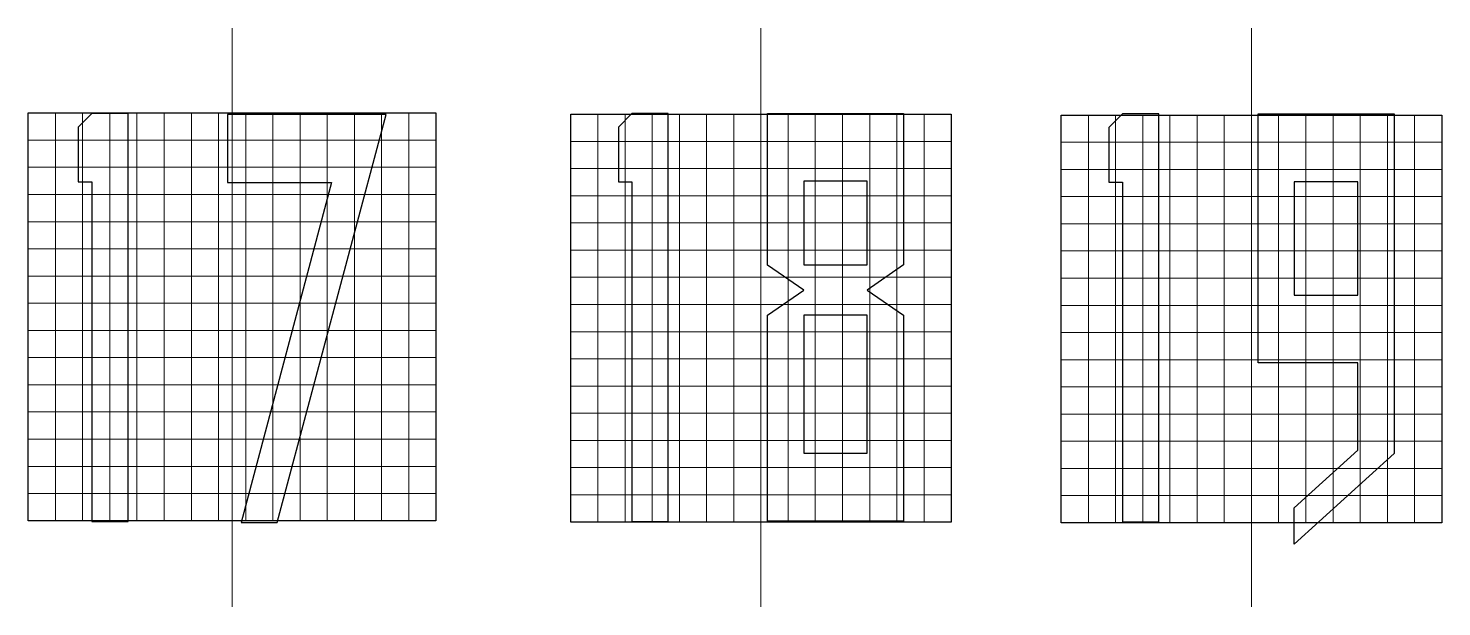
# Model space of a CAD drawing. Header units: millimetres. Extents: x -187 to 68, y -53 to 125.
# Drawn here: x -5 to 66.2, y 9.2 to 38.4 of the extents above; entities that cross this region are included whole.
import ezdxf
from ezdxf.lldxf.tags import DXFTag

# ---------------------------------------------------------------- set-up
doc = ezdxf.new("R2010")
doc.units = ezdxf.units.MM
doc.header["$MEASUREMENT"] = 0
doc.layers.add('ESQUEMA', color=7, linetype='Continuous')
tags = doc.linetypes.add('New Line17', pattern=[0.8, 0.5, -0.1, 0.1, -0.1]).pattern_tags.tags
tags[10:11] = [DXFTag(74, 4), DXFTag(75, 0), DXFTag(340, '0'), DXFTag(46, 1.0), DXFTag(50, 0.0), DXFTag(44, 0.0), DXFTag(45, 0.0)]
tags[8:9] = [DXFTag(74, 4), DXFTag(75, 0), DXFTag(340, '0'), DXFTag(46, 1.0), DXFTag(50, 0.0), DXFTag(44, 0.0), DXFTag(45, 0.0)]
tags[6:7] = [DXFTag(74, 4), DXFTag(75, 0), DXFTag(340, '0'), DXFTag(46, 1.0), DXFTag(50, 0.0), DXFTag(44, 0.0), DXFTag(45, 0.0)]
tags[4:5] = [DXFTag(74, 4), DXFTag(75, 0), DXFTag(340, '0'), DXFTag(46, 1.0), DXFTag(50, 0.0), DXFTag(44, 0.0), DXFTag(45, 0.0)]
tags = doc.linetypes.add('New Line18', pattern=[0.8, 0.5, -0.1, 0.1, -0.1]).pattern_tags.tags
tags[10:11] = [DXFTag(74, 4), DXFTag(75, 0), DXFTag(340, '0'), DXFTag(46, 1.0), DXFTag(50, 0.0), DXFTag(44, 0.0), DXFTag(45, 0.0)]
tags[8:9] = [DXFTag(74, 4), DXFTag(75, 0), DXFTag(340, '0'), DXFTag(46, 1.0), DXFTag(50, 0.0), DXFTag(44, 0.0), DXFTag(45, 0.0)]
tags[6:7] = [DXFTag(74, 4), DXFTag(75, 0), DXFTag(340, '0'), DXFTag(46, 1.0), DXFTag(50, 0.0), DXFTag(44, 0.0), DXFTag(45, 0.0)]
tags[4:5] = [DXFTag(74, 4), DXFTag(75, 0), DXFTag(340, '0'), DXFTag(46, 1.0), DXFTag(50, 0.0), DXFTag(44, 0.0), DXFTag(45, 0.0)]
tags = doc.linetypes.add('New Line19', pattern=[0.8, 0.5, -0.1, 0.1, -0.1]).pattern_tags.tags
tags[10:11] = [DXFTag(74, 4), DXFTag(75, 0), DXFTag(340, '0'), DXFTag(46, 1.0), DXFTag(50, 0.0), DXFTag(44, 0.0), DXFTag(45, 0.0)]
tags[8:9] = [DXFTag(74, 4), DXFTag(75, 0), DXFTag(340, '0'), DXFTag(46, 1.0), DXFTag(50, 0.0), DXFTag(44, 0.0), DXFTag(45, 0.0)]
tags[6:7] = [DXFTag(74, 4), DXFTag(75, 0), DXFTag(340, '0'), DXFTag(46, 1.0), DXFTag(50, 0.0), DXFTag(44, 0.0), DXFTag(45, 0.0)]
tags[4:5] = [DXFTag(74, 4), DXFTag(75, 0), DXFTag(340, '0'), DXFTag(46, 1.0), DXFTag(50, 0.0), DXFTag(44, 0.0), DXFTag(45, 0.0)]

msp = doc.modelspace()

# ---------------------------------------------------------------- linework, layer by layer
at = {"layer": 'ESQUEMA', "color": 250, "linetype": 'New Line17', "lineweight": 15}
msp.add_open_spline([(5.2798, 38.3657), (5.2798, 38.3657), (5.2798, 9.2351), (5.2798, 9.2351)], degree=3, dxfattribs=at)
at = {"layer": 'ESQUEMA', "color": 250, "linetype": 'New Line18', "lineweight": 15}
msp.add_open_spline([(31.9139, 38.3657), (31.9139, 38.3657), (31.9139, 9.2351), (31.9139, 9.2351)], degree=3, dxfattribs=at)
at = {"layer": 'ESQUEMA', "color": 250, "linetype": 'New Line19', "lineweight": 15}
msp.add_open_spline([(56.619, 38.3657), (56.619, 38.3657), (56.619, 9.2351), (56.619, 9.2351)], degree=3, dxfattribs=at)
at = {"layer": 'ESQUEMA', "color": 154, "lineweight": 30}
for points in [[(15.5472, 13.5658), (15.5472, 13.5658), (15.5472, 34.1042), (15.5472, 34.1042), (15.5472, 34.1042), (15.5472, 34.1042), (-4.9883, 34.1028), (-4.9883, 34.1028), (-4.9883, 34.1028), (-4.9883, 34.1028), (-4.9883, 13.5658), (-4.9883, 13.5658), (-4.9883, 13.5658), (-4.9883, 13.5658), (15.5472, 13.5658), (15.5472, 13.5658)], [(41.4967, 13.501), (41.4967, 13.501), (41.4967, 34.039), (41.4967, 34.039), (41.4967, 34.039), (41.4967, 34.039), (22.3306, 34.0387), (22.3306, 34.0387), (22.3306, 34.0387), (22.3306, 34.0387), (22.3306, 13.5014), (22.3306, 13.5014), (22.3306, 13.5014), (22.3306, 13.5014), (41.4967, 13.501), (41.4967, 13.501)], [(66.2022, 13.4594), (66.2022, 13.4594), (66.2022, 33.9977), (66.2022, 33.9977), (66.2022, 33.9977), (66.2022, 33.9977), (47.0358, 33.997), (47.0358, 33.997), (47.0358, 33.997), (47.0358, 33.997), (47.0358, 13.4597), (47.0358, 13.4597), (47.0358, 13.4597), (47.0358, 13.4597), (66.2022, 13.4594), (66.2022, 13.4594)]]:
    msp.add_open_spline(points, degree=3, knots=[0, 0, 0, 0, 0.2, 0.2, 0.2, 0.2, 0.4, 0.4, 0.4, 0.4, 0.6, 0.6, 0.6, 0.6, 1, 1, 1, 1], dxfattribs=at)
at = {"layer": 'ESQUEMA', "color": 154, "lineweight": 15}
for points in [[(-4.9883, 34.1027), (-4.9883, 34.1027), (-4.9883, 13.5658), (-4.9883, 13.5658)], [(-3.6192, 34.1031), (-3.6192, 34.1031), (-3.6192, 13.5658), (-3.6192, 13.5658)], [(-2.2498, 34.1031), (-2.2498, 34.1031), (-2.2498, 13.5658), (-2.2498, 13.5658)], [(-0.8804, 34.1031), (-0.8804, 34.1031), (-0.8804, 13.5658), (-0.8804, 13.5658)], [(0.488, 34.1034), (0.488, 34.1034), (0.488, 13.5657), (0.488, 13.5657)], [(1.8574, 34.1034), (1.8574, 34.1034), (1.8574, 13.5657), (1.8574, 13.5657)], [(3.2269, 34.1034), (3.2269, 34.1034), (3.2269, 13.5657), (3.2269, 13.5657)], [(4.5953, 34.1034), (4.5953, 34.1034), (4.5953, 13.5657), (4.5953, 13.5657)], [(5.9647, 34.1034), (5.9647, 34.1034), (5.9647, 13.5657), (5.9647, 13.5657)], [(7.3341, 34.1034), (7.3341, 34.1034), (7.3341, 13.5657), (7.3341, 13.5657)], [(8.7025, 34.1034), (8.7025, 34.1034), (8.7025, 13.5657), (8.7025, 13.5657)], [(10.0719, 34.1034), (10.0719, 34.1034), (10.0719, 13.5657), (10.0719, 13.5657)], [(11.4414, 34.1034), (11.4414, 34.1034), (11.4414, 13.5657), (11.4414, 13.5657)], [(12.8104, 34.1034), (12.8104, 34.1034), (12.8104, 13.5657), (12.8104, 13.5657)], [(14.1792, 34.1037), (14.1792, 34.1037), (14.1792, 13.5657), (14.1792, 13.5657)], [(22.3306, 34.0386), (22.3306, 34.0386), (22.3306, 13.5013), (22.3306, 13.5013)], [(23.6997, 34.0386), (23.6997, 34.0386), (23.6997, 13.5013), (23.6997, 13.5013)], [(25.0691, 34.0386), (25.0691, 34.0386), (25.0691, 13.5013), (25.0691, 13.5013)], [(26.4386, 34.0386), (26.4386, 34.0386), (26.4386, 13.5013), (26.4386, 13.5013)], [(27.807, 34.039), (27.807, 34.039), (27.807, 13.5013), (27.807, 13.5013)], [(29.1764, 34.039), (29.1764, 34.039), (29.1764, 13.5013), (29.1764, 13.5013)], [(30.5458, 34.039), (30.5458, 34.039), (30.5458, 13.5013), (30.5458, 13.5013)], [(31.9142, 34.039), (31.9142, 34.039), (31.9142, 13.5013), (31.9142, 13.5013)], [(33.2836, 34.039), (33.2836, 34.039), (33.2836, 13.5013), (33.2836, 13.5013)], [(34.653, 34.039), (34.653, 34.039), (34.653, 13.5013), (34.653, 13.5013)], [(36.0214, 34.039), (36.0214, 34.039), (36.0214, 13.5013), (36.0214, 13.5013)], [(37.3909, 34.039), (37.3909, 34.039), (37.3909, 13.5013), (37.3909, 13.5013)], [(38.7603, 34.039), (38.7603, 34.039), (38.7603, 13.5013), (38.7603, 13.5013)], [(40.1293, 34.0393), (40.1293, 34.0393), (40.1293, 13.5013), (40.1293, 13.5013)], [(47.0357, 33.997), (47.0357, 33.997), (47.0357, 13.4596), (47.0357, 13.4596)], [(48.4052, 33.997), (48.4052, 33.997), (48.4052, 13.4596), (48.4052, 13.4596)], [(49.7746, 33.997), (49.7746, 33.997), (49.7746, 13.4596), (49.7746, 13.4596)], [(51.1437, 33.997), (51.1437, 33.997), (51.1437, 13.4596), (51.1437, 13.4596)], [(52.5131, 33.997), (52.5131, 33.997), (52.5131, 13.4596), (52.5131, 13.4596)], [(53.8818, 33.9973), (53.8818, 33.9973), (53.8818, 13.4596), (53.8818, 13.4596)], [(55.2509, 33.9973), (55.2509, 33.9973), (55.2509, 13.4596), (55.2509, 13.4596)], [(56.6203, 33.9973), (56.6203, 33.9973), (56.6203, 13.4596), (56.6203, 13.4596)], [(57.9891, 33.9976), (57.9891, 33.9976), (57.9891, 13.4596), (57.9891, 13.4596)], [(59.3582, 33.9976), (59.3582, 33.9976), (59.3582, 13.4596), (59.3582, 13.4596)], [(60.7276, 33.9976), (60.7276, 33.9976), (60.7276, 13.4596), (60.7276, 13.4596)], [(62.097, 33.9976), (62.097, 33.9976), (62.097, 13.4596), (62.097, 13.4596)], [(63.4654, 33.9976), (63.4654, 33.9976), (63.4654, 13.4596), (63.4654, 13.4596)], [(64.8348, 33.9976), (64.8348, 33.9976), (64.8348, 13.4596), (64.8348, 13.4596)], [(-4.9883, 32.734), (-4.9883, 32.734), (15.5473, 32.734), (15.5473, 32.734)], [(22.3306, 32.6696), (22.3306, 32.6696), (41.4967, 32.6696), (41.4967, 32.6696)], [(47.0357, 32.6279), (47.0357, 32.6279), (66.2022, 32.6279), (66.2022, 32.6279)], [(-4.9883, 31.3646), (-4.9883, 31.3646), (15.5473, 31.3646), (15.5473, 31.3646)], [(22.3306, 31.2998), (22.3306, 31.2998), (41.4967, 31.2998), (41.4967, 31.2998)], [(47.0357, 31.2584), (47.0357, 31.2584), (66.2022, 31.2584), (66.2022, 31.2584)], [(-4.9883, 29.9955), (-4.9883, 29.9955), (15.5473, 29.9955), (15.5473, 29.9955)], [(22.3306, 29.931), (22.3306, 29.931), (41.4967, 29.931), (41.4967, 29.931)], [(47.0357, 29.889), (47.0357, 29.889), (66.2022, 29.889), (66.2022, 29.889)], [(-4.9883, 28.6264), (-4.9883, 28.6264), (15.5473, 28.6264), (15.5473, 28.6264)], [(22.3306, 28.5616), (22.3306, 28.5616), (41.4967, 28.5616), (41.4967, 28.5616)], [(47.0357, 28.5203), (47.0357, 28.5203), (66.2022, 28.5203), (66.2022, 28.5203)], [(-4.9883, 27.257), (-4.9883, 27.257), (15.5473, 27.257), (15.5473, 27.257)], [(22.3306, 27.1922), (22.3306, 27.1922), (41.4967, 27.1922), (41.4967, 27.1922)], [(47.0357, 27.1512), (47.0357, 27.1512), (66.2022, 27.1512), (66.2022, 27.1512)], [(-4.9883, 25.8879), (-4.9883, 25.8879), (15.5473, 25.8879), (15.5473, 25.8879)], [(22.3306, 25.8234), (22.3306, 25.8234), (41.4967, 25.8234), (41.4967, 25.8234)], [(47.0357, 25.7818), (47.0357, 25.7818), (66.2022, 25.7818), (66.2022, 25.7818)], [(-4.9883, 24.5192), (-4.9883, 24.5192), (15.5473, 24.5192), (15.5473, 24.5192)], [(22.3306, 24.4544), (22.3306, 24.4544), (41.4967, 24.4544), (41.4967, 24.4544)], [(47.0357, 24.413), (47.0357, 24.413), (66.2022, 24.413), (66.2022, 24.413)], [(-4.9883, 23.1497), (-4.9883, 23.1497), (15.5473, 23.1497), (15.5473, 23.1497)], [(22.3306, 23.0849), (22.3306, 23.0849), (41.4967, 23.0849), (41.4967, 23.0849)], [(47.0357, 23.0436), (47.0357, 23.0436), (66.2022, 23.0436), (66.2022, 23.0436)], [(-4.9883, 21.7803), (-4.9883, 21.7803), (15.5473, 21.7803), (15.5473, 21.7803)], [(22.3306, 21.7159), (22.3306, 21.7159), (41.4967, 21.7159), (41.4967, 21.7159)], [(47.0357, 21.6745), (47.0357, 21.6745), (66.2022, 21.6745), (66.2022, 21.6745)], [(-4.9883, 20.4116), (-4.9883, 20.4116), (15.5473, 20.4116), (15.5473, 20.4116)], [(22.3306, 20.3468), (22.3306, 20.3468), (41.4967, 20.3468), (41.4967, 20.3468)], [(47.0357, 20.3054), (47.0357, 20.3054), (66.2022, 20.3054), (66.2022, 20.3054)], [(-4.9883, 19.0425), (-4.9883, 19.0425), (15.5473, 19.0425), (15.5473, 19.0425)], [(22.3306, 18.9777), (22.3306, 18.9777), (41.4967, 18.9777), (41.4967, 18.9777)], [(47.0357, 18.9364), (47.0357, 18.9364), (66.2022, 18.9364), (66.2022, 18.9364)], [(-4.9883, 17.673), (-4.9883, 17.673), (15.5473, 17.673), (15.5473, 17.673)], [(22.3306, 17.6086), (22.3306, 17.6086), (41.4967, 17.6086), (41.4967, 17.6086)], [(47.0357, 17.5673), (47.0357, 17.5673), (66.2022, 17.5673), (66.2022, 17.5673)], [(-4.9883, 16.304), (-4.9883, 16.304), (15.5473, 16.304), (15.5473, 16.304)], [(22.3306, 16.2392), (22.3306, 16.2392), (41.4967, 16.2392), (41.4967, 16.2392)], [(47.0357, 16.1982), (47.0357, 16.1982), (66.2022, 16.1982), (66.2022, 16.1982)], [(-4.9883, 14.9352), (-4.9883, 14.9352), (15.5473, 14.9352), (15.5473, 14.9352)], [(22.3306, 14.8705), (22.3306, 14.8705), (41.4967, 14.8705), (41.4967, 14.8705)], [(47.0357, 14.8295), (47.0357, 14.8295), (66.2022, 14.8295), (66.2022, 14.8295)]]:
    msp.add_open_spline(points, degree=3, dxfattribs=at)
at = {"layer": 'ESQUEMA', "color": 250}
for points, knots in [([(-2.471, 33.3882), (-2.471, 33.3882), (-1.7859, 34.0729), (-1.7859, 34.0729), (-1.7859, 34.0729), (-1.7859, 34.0729), (0.0397, 34.0719), (0.0397, 34.0719), (0.0397, 34.0719), (0.0397, 34.0719), (0.0397, 13.5325), (0.0397, 13.5325), (0.0397, 13.5325), (0.0397, 13.5325), (-1.7859, 13.5325), (-1.7859, 13.5325), (-1.7859, 13.5325), (-1.7859, 13.5325), (-1.7859, 30.6358), (-1.7859, 30.6358), (-1.7859, 30.6358), (-1.7859, 30.6358), (-2.471, 30.6358), (-2.471, 30.6358), (-2.471, 30.6358), (-2.471, 30.6358), (-2.471, 33.3882), (-2.471, 33.3882)], [0, 0, 0, 0, 0.125, 0.125, 0.125, 0.125, 0.25, 0.25, 0.25, 0.25, 0.375, 0.375, 0.375, 0.375, 0.5, 0.5, 0.5, 0.5, 0.625, 0.625, 0.625, 0.625, 0.75, 0.75, 0.75, 0.75, 1, 1, 1, 1]), ([(10.2903, 30.5935), (10.2903, 30.5935), (5.0438, 30.5935), (5.0438, 30.5935), (5.0438, 30.5935), (5.0438, 30.5935), (5.0438, 34.0186), (5.0438, 34.0186), (5.0438, 34.0186), (5.0438, 34.0186), (13.0297, 34.0186), (13.0297, 34.0186), (13.0297, 34.0186), (13.0297, 34.0186), (7.5538, 13.4782), (7.5538, 13.4782), (7.5538, 13.4782), (7.5538, 13.4782), (5.7286, 13.4789), (5.7286, 13.4789), (5.7286, 13.4789), (5.7286, 13.4789), (10.2903, 30.5935), (10.2903, 30.5935)], [0, 0, 0, 0, 0.1428571, 0.1428571, 0.1428571, 0.1428571, 0.2857143, 0.2857143, 0.2857143, 0.2857143, 0.4285714, 0.4285714, 0.4285714, 0.4285714, 0.5714286, 0.5714286, 0.5714286, 0.5714286, 0.7142857, 0.7142857, 0.7142857, 0.7142857, 1, 1, 1, 1]), ([(24.7329, 33.3882), (24.7329, 33.3882), (25.4176, 34.0729), (25.4176, 34.0729), (25.4176, 34.0729), (25.4176, 34.0729), (27.2433, 34.0719), (27.2433, 34.0719), (27.2433, 34.0719), (27.2433, 34.0719), (27.2433, 13.5325), (27.2433, 13.5325), (27.2433, 13.5325), (27.2433, 13.5325), (25.4176, 13.5325), (25.4176, 13.5325), (25.4176, 13.5325), (25.4176, 13.5325), (25.4176, 30.6358), (25.4176, 30.6358), (25.4176, 30.6358), (25.4176, 30.6358), (24.7329, 30.6358), (24.7329, 30.6358), (24.7329, 30.6358), (24.7329, 30.6358), (24.7329, 33.3882), (24.7329, 33.3882)], [0, 0, 0, 0, 0.125, 0.125, 0.125, 0.125, 0.25, 0.25, 0.25, 0.25, 0.375, 0.375, 0.375, 0.375, 0.5, 0.5, 0.5, 0.5, 0.625, 0.625, 0.625, 0.625, 0.75, 0.75, 0.75, 0.75, 1, 1, 1, 1]), ([(37.269, 25.1828), (37.269, 25.1828), (39.0939, 26.4446), (39.0939, 26.4446), (39.0939, 26.4446), (39.0939, 26.4446), (39.0939, 34.0788), (39.0939, 34.0788), (39.0939, 34.0788), (39.0939, 34.0788), (32.2472, 34.0788), (32.2472, 34.0788), (32.2472, 34.0788), (32.2472, 34.0788), (32.2472, 26.4439), (32.2472, 26.4439), (32.2472, 26.4439), (32.2472, 26.4439), (34.0746, 25.1828), (34.0746, 25.1828), (34.0746, 25.1828), (34.0746, 25.1828), (32.2472, 23.9233), (32.2472, 23.9233), (32.2472, 23.9233), (32.2472, 23.9233), (32.2472, 13.539), (32.2472, 13.539), (32.2472, 13.539), (32.2472, 13.539), (39.0943, 13.539), (39.0943, 13.539), (39.0943, 13.539), (39.0943, 13.539), (39.0943, 23.9233), (39.0943, 23.9233), (39.0943, 23.9233), (39.0943, 23.9233), (37.269, 25.1828), (37.269, 25.1828)], [0, 0, 0, 0, 0.0909091, 0.0909091, 0.0909091, 0.0909091, 0.1818182, 0.1818182, 0.1818182, 0.1818182, 0.2727273, 0.2727273, 0.2727273, 0.2727273, 0.3636364, 0.3636364, 0.3636364, 0.3636364, 0.4545455, 0.4545455, 0.4545455, 0.4545455, 0.5454545, 0.5454545, 0.5454545, 0.5454545, 0.6363636, 0.6363636, 0.6363636, 0.6363636, 0.7272727, 0.7272727, 0.7272727, 0.7272727, 0.8181818, 0.8181818, 0.8181818, 0.8181818, 1, 1, 1, 1]), ([(49.4387, 33.3651), (49.4387, 33.3651), (50.1234, 34.0495), (50.1234, 34.0495), (50.1234, 34.0495), (50.1234, 34.0495), (51.9494, 34.0488), (51.9494, 34.0488), (51.9494, 34.0488), (51.9494, 34.0488), (51.9494, 13.5094), (51.9494, 13.5094), (51.9494, 13.5094), (51.9494, 13.5094), (50.1227, 13.509), (50.1227, 13.509), (50.1227, 13.509), (50.1227, 13.509), (50.1227, 30.6124), (50.1227, 30.6124), (50.1227, 30.6124), (50.1227, 30.6124), (49.4387, 30.6124), (49.4387, 30.6124), (49.4387, 30.6124), (49.4387, 30.6124), (49.4387, 33.3651), (49.4387, 33.3651)], [0, 0, 0, 0, 0.125, 0.125, 0.125, 0.125, 0.25, 0.25, 0.25, 0.25, 0.375, 0.375, 0.375, 0.375, 0.5, 0.5, 0.5, 0.5, 0.625, 0.625, 0.625, 0.625, 0.75, 0.75, 0.75, 0.75, 1, 1, 1, 1]), ([(56.9533, 34.0611), (56.9533, 34.0611), (56.9533, 21.5103), (56.9533, 21.5103), (56.9533, 21.5103), (56.9533, 21.5103), (61.9741, 21.5103), (61.9741, 21.5103), (61.9741, 21.5103), (61.9741, 21.5103), (61.9741, 17.1112), (61.9741, 17.1112), (61.9741, 17.1112), (61.9741, 17.1112), (58.7744, 14.2117), (58.7744, 14.2117), (58.7744, 14.2117), (58.7744, 14.2117), (58.7744, 12.3801), (58.7744, 12.3801), (58.7744, 12.3801), (58.7744, 12.3801), (63.8, 16.9454), (63.8, 16.9454), (63.8, 16.9454), (63.8, 16.9454), (63.8, 34.0611), (63.8, 34.0611), (63.8, 34.0611), (63.8, 34.0611), (56.9533, 34.0611), (56.9533, 34.0611)], [0, 0, 0, 0, 0.1111111, 0.1111111, 0.1111111, 0.1111111, 0.2222222, 0.2222222, 0.2222222, 0.2222222, 0.3333333, 0.3333333, 0.3333333, 0.3333333, 0.4444444, 0.4444444, 0.4444444, 0.4444444, 0.5555556, 0.5555556, 0.5555556, 0.5555556, 0.6666667, 0.6666667, 0.6666667, 0.6666667, 0.7777778, 0.7777778, 0.7777778, 0.7777778, 1, 1, 1, 1]), ([(34.0746, 30.6589), (34.0746, 30.6589), (37.269, 30.6589), (37.269, 30.6589), (37.269, 30.6589), (37.269, 30.6589), (37.269, 26.4454), (37.269, 26.4454), (37.269, 26.4454), (37.269, 26.4454), (34.0746, 26.4454), (34.0746, 26.4454), (34.0746, 26.4454), (34.0746, 26.4454), (34.0746, 30.6589), (34.0746, 30.6589)], [0, 0, 0, 0, 0.2, 0.2, 0.2, 0.2, 0.4, 0.4, 0.4, 0.4, 0.6, 0.6, 0.6, 0.6, 1, 1, 1, 1]), ([(61.9741, 24.9235), (61.9741, 24.9235), (58.7751, 24.9235), (58.7751, 24.9235), (58.7751, 24.9235), (58.7751, 24.9235), (58.7751, 30.6353), (58.7751, 30.6353), (58.7751, 30.6353), (58.7751, 30.6353), (61.9741, 30.6353), (61.9741, 30.6353), (61.9741, 30.6353), (61.9741, 30.6353), (61.9741, 24.9235), (61.9741, 24.9235)], [0, 0, 0, 0, 0.2, 0.2, 0.2, 0.2, 0.4, 0.4, 0.4, 0.4, 0.6, 0.6, 0.6, 0.6, 1, 1, 1, 1]), ([(37.269, 16.9669), (37.269, 16.9669), (34.0746, 16.9669), (34.0746, 16.9669), (34.0746, 16.9669), (34.0746, 16.9669), (34.0746, 23.9233), (34.0746, 23.9233), (34.0746, 23.9233), (34.0746, 23.9233), (37.269, 23.9233), (37.269, 23.9233), (37.269, 23.9233), (37.269, 23.9233), (37.269, 16.9669), (37.269, 16.9669)], [0, 0, 0, 0, 0.2, 0.2, 0.2, 0.2, 0.4, 0.4, 0.4, 0.4, 0.6, 0.6, 0.6, 0.6, 1, 1, 1, 1])]:
    msp.add_open_spline(points, degree=3, knots=knots, dxfattribs=at)

doc.saveas('drawing.dxf')
